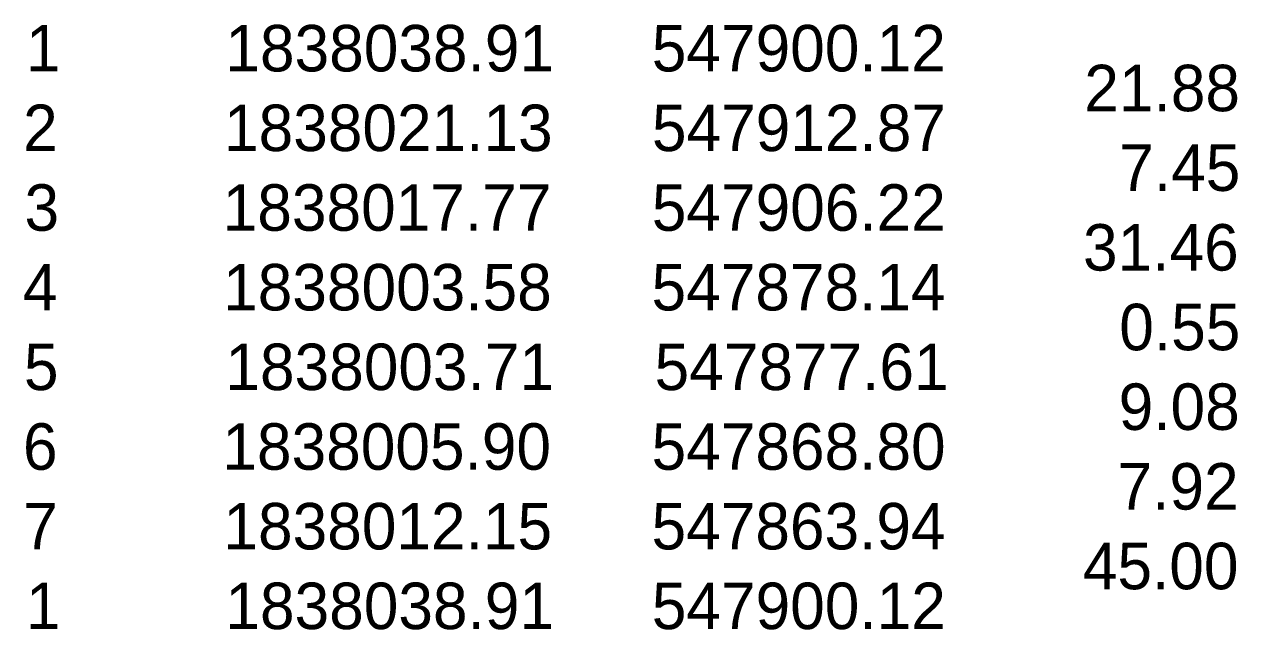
# Model space of a CAD drawing. Extents: x 547285 to 548519, y 1837565 to 1838136.
# Drawn here: x 547285.1 to 547348.9, y 1837564.6 to 1837596.5 of the extents above; entities that cross this region are included whole.
import ezdxf

# ---------------------------------------------------------------- set-up
doc = ezdxf.new("R2010")
doc.units = 0
doc.layers.add('Level 53', color=7, linetype='Continuous')

msp = doc.modelspace()

# ---------------------------------------------------------------- texts
at = {"layer": 'Level 53'}
for s, height, p in [('1', 2.447, (547285.191, 1837593.997)), ('1838038.91', 2.4466, (547295.685, 1837593.997)), ('547900.12', 2.4466, (547318.112, 1837593.997)), ('21.88', 2.4466, (547340.861, 1837591.9)), ('2', 2.447, (547285.045, 1837589.803)), ('1838021.13', 2.4466, (547295.613, 1837589.803)), ('547912.87', 2.4466, (547318.118, 1837589.803)), ('7.45', 2.4466, (547342.699, 1837587.706)), ('3', 2.447, (547285.12, 1837585.608)), ('1838017.77', 2.4466, (547295.544, 1837585.608)), ('547906.22', 2.4466, (547318.112, 1837585.608)), ('31.46', 2.4466, (547340.792, 1837583.511)), ('4', 2.447, (547285.032, 1837581.414)), ('1838003.58', 2.4466, (547295.566, 1837581.414)), ('547878.14', 2.4466, (547318.099, 1837581.414)), ('0.55', 2.4466, (547342.699, 1837579.317)), ('5', 2.447, (547285.089, 1837577.22)), ('1838003.71', 2.4466, (547295.685, 1837577.22)), ('547877.61', 2.4466, (547318.258, 1837577.22)), ('9.08', 2.4466, (547342.668, 1837575.123)), ('6', 2.447, (547285.039, 1837573.026)), ('1838005.90', 2.4466, (547295.527, 1837573.026)), ('547868.80', 2.4466, (547318.101, 1837573.026)), ('7.92', 2.4466, (547342.611, 1837570.929)), ('7', 2.447, (547285.051, 1837568.832)), ('1838012.15', 2.4466, (547295.582, 1837568.832)), ('547863.94', 2.4466, (547318.099, 1837568.832)), ('45.00', 2.4466, (547340.782, 1837566.735)), ('1838038.91', 2.4466, (547295.685, 1837564.637)), ('547900.12', 2.4466, (547318.112, 1837564.637)), ('1', 2.447, (547285.191, 1837564.637))]:
    msp.add_text(s, height=height, dxfattribs=at).set_placement(p)

doc.saveas('drawing.dxf')
